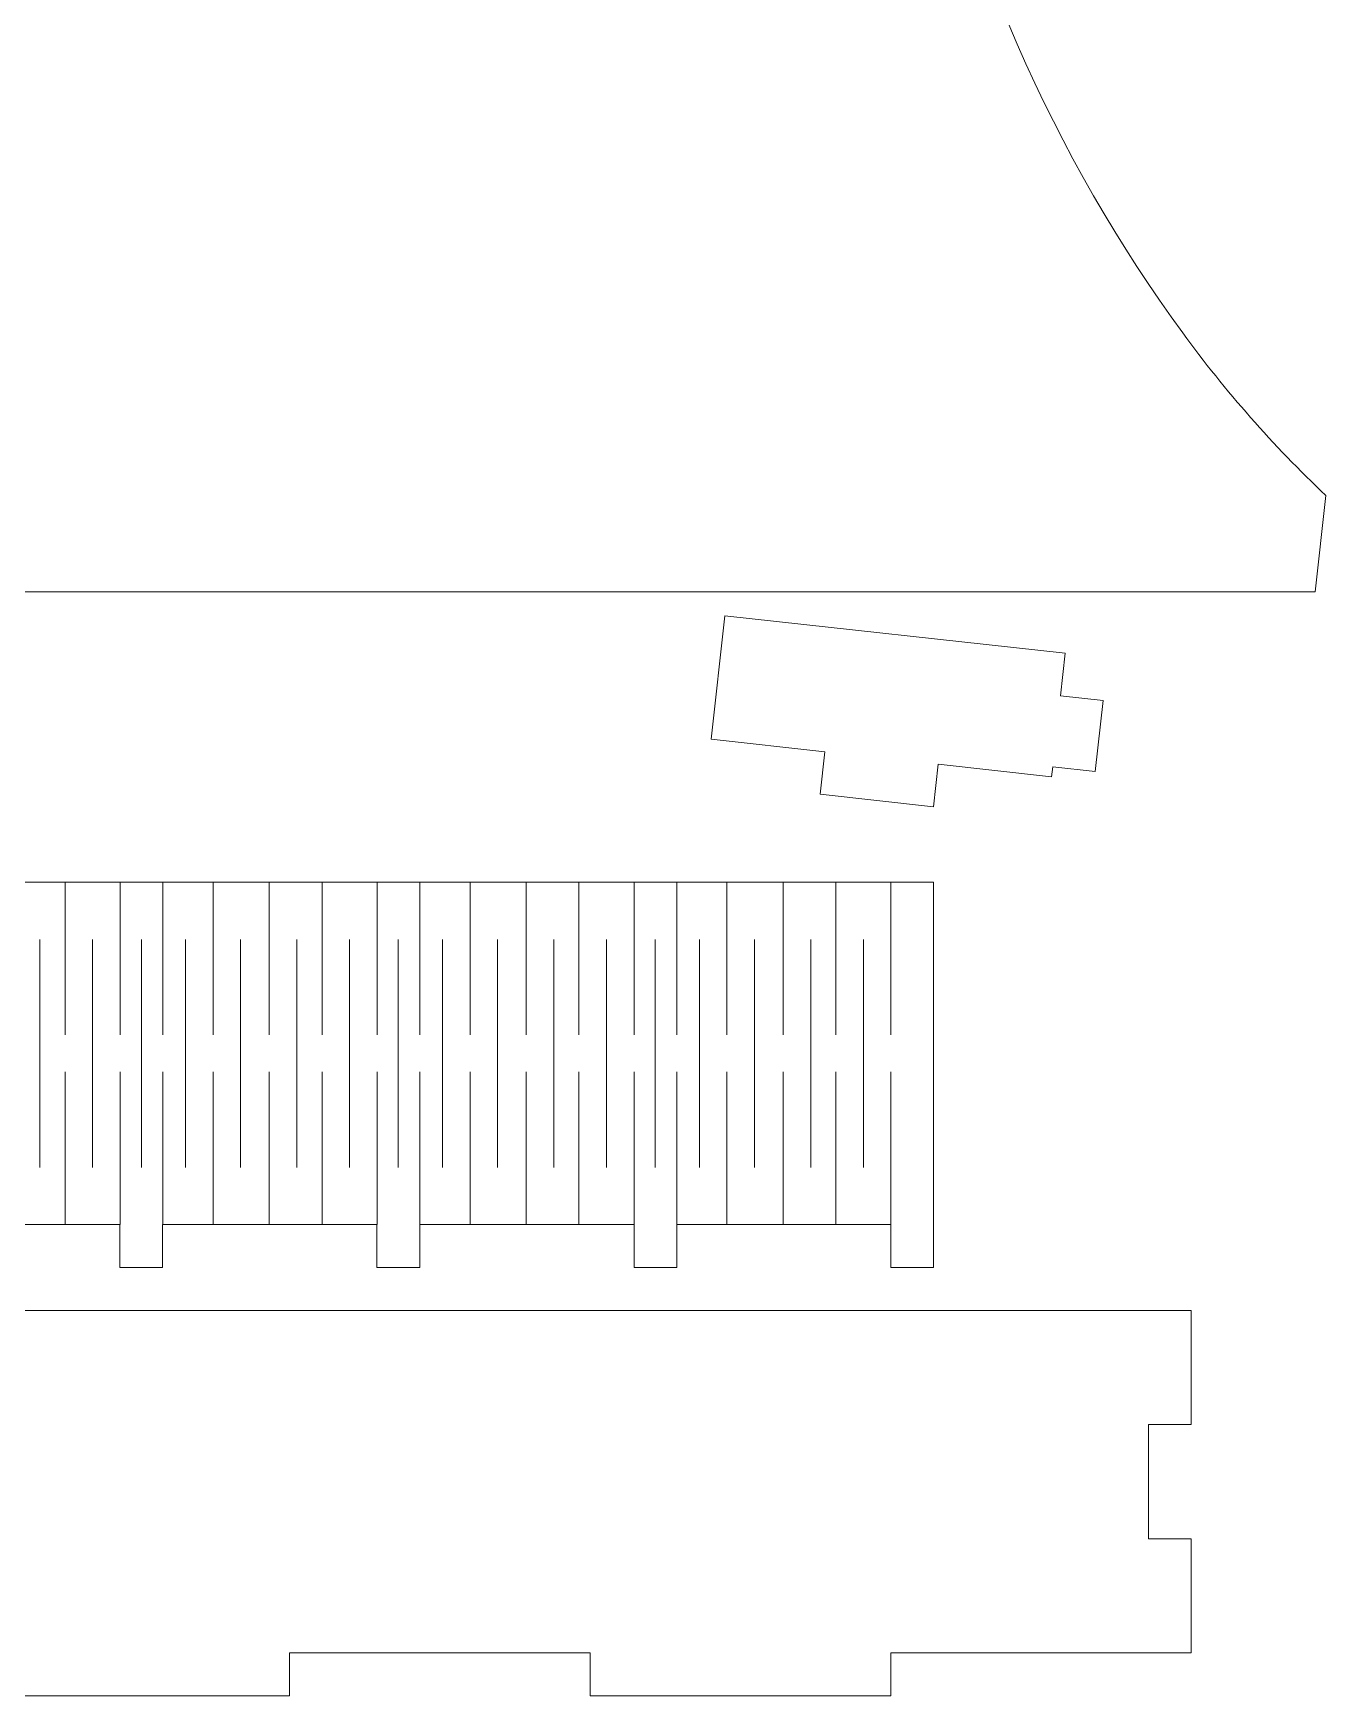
# Model space of a CAD drawing. Header units: millimetres. Extents: x -1983 to 1983, y -412 to 412.
# Drawn here: x 1610 to 1700.6, y -326.6 to -210.2 of the extents above; entities that cross this region are included whole.
import ezdxf

# ---------------------------------------------------------------- set-up
doc = ezdxf.new("R2010")
doc.units = ezdxf.units.MM
doc.header["$MEASUREMENT"] = 0
doc.layers.add('Camada 1', color=7, linetype='Continuous')

msp = doc.modelspace()

# ---------------------------------------------------------------- linework, layer by layer
at = {"layer": 'Camada 1', "color": 250, "lineweight": 20}
for points, knots in [([(1644.4556, -132.7142), (1644.4556, -132.7142), (1614.1602, -132.7142), (1614.1602, -132.7142), (1614.1602, -132.7142), (1607.3046, -135.1192), (1601.7711, -139.3158), (1596.9222, -144.7269), (1596.9222, -144.7269), (1593.7818, -148.2313), (1591.2765, -152.2241), (1589.5566, -156.6094), (1589.5566, -156.6094), (1588.2125, -160.0365), (1587.5197, -163.4851), (1587.1861, -167.1408), (1587.1861, -167.1408), (1586.8862, -170.4273), (1586.8639, -173.7449), (1586.7872, -177.0426), (1586.7872, -177.0426), (1586.6972, -180.9169), (1586.5251, -184.7464), (1586.0354, -188.5951), (1586.0354, -188.5951), (1584.1559, -203.3675), (1576.7801, -219.2168), (1568.0099, -231.1646), (1568.0099, -231.1646), (1565.0074, -235.2549), (1561.6688, -239.0655), (1557.9806, -242.542), (1557.9806, -242.542), (1557.9806, -242.542), (1558.7255, -249.3034), (1558.7255, -249.3034), (1558.7255, -249.3034), (1626.7309, -249.3034), (1631.8849, -249.3034), (1699.8903, -249.3034), (1699.8903, -249.3034), (1699.8903, -249.3034), (1700.6352, -242.542), (1700.6352, -242.542), (1700.6352, -242.542), (1696.947, -239.0655), (1693.6084, -235.2549), (1690.6059, -231.1646), (1690.6059, -231.1646), (1681.8357, -219.2168), (1674.4599, -203.3675), (1672.5804, -188.5951), (1672.5804, -188.5951), (1672.0907, -184.7464), (1671.9186, -180.9169), (1671.8286, -177.0426), (1671.8286, -177.0426), (1671.7519, -173.7449), (1671.7296, -170.4273), (1671.4297, -167.1408), (1671.4297, -167.1408), (1671.0961, -163.4851), (1670.4033, -160.0365), (1669.0592, -156.6094), (1669.0592, -156.6094), (1667.3393, -152.2241), (1664.834, -148.2313), (1661.6936, -144.7269), (1661.6936, -144.7269), (1656.8447, -139.3158), (1651.3112, -135.1192), (1644.4556, -132.7142)], [0, 0, 0, 0, 0.05263158, 0.05263158, 0.05263158, 0.05263158, 0.10526316, 0.10526316, 0.10526316, 0.10526316, 0.15789474, 0.15789474, 0.15789474, 0.15789474, 0.21052632, 0.21052632, 0.21052632, 0.21052632, 0.26315789, 0.26315789, 0.26315789, 0.26315789, 0.31578947, 0.31578947, 0.31578947, 0.31578947, 0.36842105, 0.36842105, 0.36842105, 0.36842105, 0.42105263, 0.42105263, 0.42105263, 0.42105263, 0.47368421, 0.47368421, 0.47368421, 0.47368421, 0.52631579, 0.52631579, 0.52631579, 0.52631579, 0.57894737, 0.57894737, 0.57894737, 0.57894737, 0.63157895, 0.63157895, 0.63157895, 0.63157895, 0.68421053, 0.68421053, 0.68421053, 0.68421053, 0.73684211, 0.73684211, 0.73684211, 0.73684211, 0.78947368, 0.78947368, 0.78947368, 0.78947368, 0.84210526, 0.84210526, 0.84210526, 0.84210526, 0.89473684, 0.89473684, 0.89473684, 0.89473684, 1, 1, 1, 1]), ([(1658.5191, -250.9725), (1658.5191, -250.9725), (1657.5655, -259.6268), (1657.5655, -259.6268), (1657.5655, -259.6268), (1657.5655, -259.6268), (1665.5174, -260.503), (1665.5174, -260.503), (1665.5174, -260.503), (1665.5174, -260.503), (1665.1888, -263.485), (1665.1888, -263.485), (1665.1888, -263.485), (1665.1888, -263.485), (1673.1406, -264.3611), (1673.1406, -264.3611), (1673.1406, -264.3611), (1673.1406, -264.3611), (1673.4692, -261.3791), (1673.4692, -261.3791), (1673.4692, -261.3791), (1673.4692, -261.3791), (1681.421, -262.2553), (1681.421, -262.2553), (1681.421, -262.2553), (1681.421, -262.2553), (1681.4984, -261.5528), (1681.4984, -261.5528), (1681.4984, -261.5528), (1681.4984, -261.5528), (1684.4804, -261.8814), (1684.4804, -261.8814), (1684.4804, -261.8814), (1684.4804, -261.8814), (1685.028, -256.9115), (1685.028, -256.9115), (1685.028, -256.9115), (1685.028, -256.9115), (1682.046, -256.5829), (1682.046, -256.5829), (1682.046, -256.5829), (1682.046, -256.5829), (1682.3746, -253.6009), (1682.3746, -253.6009), (1682.3746, -253.6009), (1682.3746, -253.6009), (1658.5191, -250.9725), (1658.5191, -250.9725)], [0, 0, 0, 0, 0.07692308, 0.07692308, 0.07692308, 0.07692308, 0.15384615, 0.15384615, 0.15384615, 0.15384615, 0.23076923, 0.23076923, 0.23076923, 0.23076923, 0.30769231, 0.30769231, 0.30769231, 0.30769231, 0.38461538, 0.38461538, 0.38461538, 0.38461538, 0.46153846, 0.46153846, 0.46153846, 0.46153846, 0.53846154, 0.53846154, 0.53846154, 0.53846154, 0.61538462, 0.61538462, 0.61538462, 0.61538462, 0.69230769, 0.69230769, 0.69230769, 0.69230769, 0.76923077, 0.76923077, 0.76923077, 0.76923077, 0.84615385, 0.84615385, 0.84615385, 0.84615385, 1, 1, 1, 1]), ([(1514.1628, -293.6349), (1514.1628, -293.6349), (1512.0128, -293.6349), (1512.0128, -293.6349), (1512.0128, -293.6349), (1512.0128, -293.6349), (1512.0128, -296.6349), (1512.0128, -296.6349), (1512.0128, -296.6349), (1512.0128, -296.6349), (1509.0128, -296.6349), (1509.0128, -296.6349), (1509.0128, -296.6349), (1509.0128, -296.6349), (1509.0128, -293.6349), (1509.0128, -293.6349), (1509.0128, -293.6349), (1509.0128, -293.6349), (1495.9628, -293.6349), (1495.9628, -293.6349), (1495.9628, -293.6349), (1495.9628, -293.6349), (1495.9628, -296.6349), (1495.9628, -296.6349), (1495.9628, -296.6349), (1495.9628, -296.6349), (1492.9628, -296.6349), (1492.9628, -296.6349), (1492.9628, -296.6349), (1492.9628, -296.6349), (1492.9628, -293.6349), (1492.9628, -293.6349), (1492.9628, -293.6349), (1492.9628, -293.6349), (1477.9128, -293.6349), (1477.9128, -293.6349), (1477.9128, -293.6349), (1477.9128, -293.6349), (1477.9128, -296.6349), (1477.9128, -296.6349), (1477.9128, -296.6349), (1477.9128, -296.6349), (1474.9128, -296.6349), (1474.9128, -296.6349), (1474.9128, -296.6349), (1474.9128, -296.6349), (1474.9128, -293.6349), (1474.9128, -293.6349), (1474.9128, -293.6349), (1474.9128, -293.6349), (1459.8228, -293.6349), (1459.8228, -293.6349), (1459.8228, -293.6349), (1459.8228, -293.6349), (1459.8228, -296.6349), (1459.8228, -296.6349), (1459.8228, -296.6349), (1459.8228, -296.6349), (1456.8228, -296.6349), (1456.8228, -296.6349), (1456.8228, -296.6349), (1456.8228, -296.6349), (1456.8228, -293.6349), (1456.8228, -293.6349), (1456.8228, -293.6349), (1456.8228, -293.6349), (1441.7728, -293.6349), (1441.7728, -293.6349), (1441.7728, -293.6349), (1441.7728, -293.6349), (1441.7728, -296.6349), (1441.7728, -296.6349), (1441.7728, -296.6349), (1441.7728, -296.6349), (1438.7728, -296.6349), (1438.7728, -296.6349), (1438.7728, -296.6349), (1438.7728, -296.6349), (1438.7728, -293.6349), (1438.7728, -293.6349), (1438.7728, -293.6349), (1438.7728, -293.6349), (1423.7528, -293.6349), (1423.7528, -293.6349), (1423.7528, -293.6349), (1423.7528, -293.6349), (1423.7528, -296.6349), (1423.7528, -296.6349), (1423.7528, -296.6349), (1423.7528, -296.6349), (1420.7528, -296.6349), (1420.7528, -296.6349), (1420.7528, -296.6349), (1420.7528, -296.6349), (1420.7528, -293.6349), (1420.7528, -293.6349), (1420.7528, -293.6349), (1420.7528, -293.6349), (1405.7328, -293.6349), (1405.7328, -293.6349), (1405.7328, -293.6349), (1405.7328, -293.6349), (1405.7328, -296.6349), (1405.7328, -296.6349), (1405.7328, -296.6349), (1405.7328, -296.6349), (1402.7328, -296.6349), (1402.7328, -296.6349), (1402.7328, -296.6349), (1402.7328, -296.6349), (1402.7328, -293.6349), (1402.7328, -293.6349), (1402.7328, -293.6349), (1402.7328, -293.6349), (1387.7228, -293.6349), (1387.7228, -293.6349), (1387.7228, -293.6349), (1387.7228, -293.6349), (1387.7228, -296.6349), (1387.7228, -296.6349), (1387.7228, -296.6349), (1382.1323, -296.6349), (1390.3233, -296.6349), (1384.7328, -296.6349), (1384.7328, -296.6349), (1384.7328, -296.6349), (1384.7328, -269.6349), (1384.7328, -269.6349), (1384.7328, -269.6349), (1433.8861, -269.6349), (1465.0095, -269.6349), (1514.1628, -269.6349), (1514.1628, -269.6349), (1514.1628, -269.6349), (1543.7216, -269.6349), (1543.7216, -269.6349), (1543.7216, -269.6349), (1592.8749, -269.6349), (1623.9983, -269.6349), (1673.1516, -269.6349), (1673.1516, -269.6349), (1673.1516, -269.6349), (1673.1516, -296.6349), (1673.1516, -296.6349), (1673.1516, -296.6349), (1667.5611, -296.6349), (1675.7521, -296.6349), (1670.1616, -296.6349), (1670.1616, -296.6349), (1670.1616, -296.6349), (1670.1616, -293.6349), (1670.1616, -293.6349), (1670.1616, -293.6349), (1670.1616, -293.6349), (1655.1516, -293.6349), (1655.1516, -293.6349), (1655.1516, -293.6349), (1655.1516, -293.6349), (1655.1516, -296.6349), (1655.1516, -296.6349), (1655.1516, -296.6349), (1655.1516, -296.6349), (1652.1516, -296.6349), (1652.1516, -296.6349), (1652.1516, -296.6349), (1652.1516, -296.6349), (1652.1516, -293.6349), (1652.1516, -293.6349), (1652.1516, -293.6349), (1652.1516, -293.6349), (1637.1316, -293.6349), (1637.1316, -293.6349), (1637.1316, -293.6349), (1637.1316, -293.6349), (1637.1316, -296.6349), (1637.1316, -296.6349), (1637.1316, -296.6349), (1637.1316, -296.6349), (1634.1316, -296.6349), (1634.1316, -296.6349), (1634.1316, -296.6349), (1634.1316, -296.6349), (1634.1316, -293.6349), (1634.1316, -293.6349), (1634.1316, -293.6349), (1634.1316, -293.6349), (1619.1116, -293.6349), (1619.1116, -293.6349), (1619.1116, -293.6349), (1619.1116, -293.6349), (1619.1116, -296.6349), (1619.1116, -296.6349), (1619.1116, -296.6349), (1619.1116, -296.6349), (1616.1116, -296.6349), (1616.1116, -296.6349), (1616.1116, -296.6349), (1616.1116, -296.6349), (1616.1116, -293.6349), (1616.1116, -293.6349), (1616.1116, -293.6349), (1616.1116, -293.6349), (1601.0616, -293.6349), (1601.0616, -293.6349), (1601.0616, -293.6349), (1601.0616, -293.6349), (1601.0616, -296.6349), (1601.0616, -296.6349), (1601.0616, -296.6349), (1601.0616, -296.6349), (1598.0616, -296.6349), (1598.0616, -296.6349), (1598.0616, -296.6349), (1598.0616, -296.6349), (1598.0616, -293.6349), (1598.0616, -293.6349), (1598.0616, -293.6349), (1598.0616, -293.6349), (1582.9716, -293.6349), (1582.9716, -293.6349), (1582.9716, -293.6349), (1582.9716, -293.6349), (1582.9716, -296.6349), (1582.9716, -296.6349), (1582.9716, -296.6349), (1582.9716, -296.6349), (1579.9716, -296.6349), (1579.9716, -296.6349), (1579.9716, -296.6349), (1579.9716, -296.6349), (1579.9716, -293.6349), (1579.9716, -293.6349), (1579.9716, -293.6349), (1579.9716, -293.6349), (1564.9216, -293.6349), (1564.9216, -293.6349), (1564.9216, -293.6349), (1564.9216, -293.6349), (1564.9216, -296.6349), (1564.9216, -296.6349), (1564.9216, -296.6349), (1564.9216, -296.6349), (1561.9216, -296.6349), (1561.9216, -296.6349), (1561.9216, -296.6349), (1561.9216, -296.6349), (1561.9216, -293.6349), (1561.9216, -293.6349), (1561.9216, -293.6349), (1561.9216, -293.6349), (1548.8716, -293.6349), (1548.8716, -293.6349), (1548.8716, -293.6349), (1548.8716, -293.6349), (1548.8716, -296.6349), (1548.8716, -296.6349), (1548.8716, -296.6349), (1548.8716, -296.6349), (1545.8716, -296.6349), (1545.8716, -296.6349), (1545.8716, -296.6349), (1545.8716, -296.6349), (1545.8716, -293.6349), (1545.8716, -293.6349), (1545.8716, -293.6349), (1545.8716, -293.6349), (1543.7216, -293.6349), (1543.7216, -293.6349), (1543.7216, -293.6349), (1543.7216, -293.6349), (1538.9422, -293.6349), (1538.9422, -293.6349), (1538.9422, -293.6349), (1538.9422, -293.6349), (1538.9422, -296.6349), (1538.9422, -296.6349), (1538.9422, -296.6349), (1538.9422, -296.6349), (1518.9422, -296.6349), (1518.9422, -296.6349), (1518.9422, -296.6349), (1518.9422, -296.6349), (1518.9422, -293.6349), (1518.9422, -293.6349), (1518.9422, -293.6349), (1518.9422, -293.6349), (1514.1628, -293.6349), (1514.1628, -293.6349)], [0, 0, 0, 0, 0.01369863, 0.01369863, 0.01369863, 0.01369863, 0.02739726, 0.02739726, 0.02739726, 0.02739726, 0.04109589, 0.04109589, 0.04109589, 0.04109589, 0.05479452, 0.05479452, 0.05479452, 0.05479452, 0.06849315, 0.06849315, 0.06849315, 0.06849315, 0.08219178, 0.08219178, 0.08219178, 0.08219178, 0.09589041, 0.09589041, 0.09589041, 0.09589041, 0.10958904, 0.10958904, 0.10958904, 0.10958904, 0.12328767, 0.12328767, 0.12328767, 0.12328767, 0.1369863, 0.1369863, 0.1369863, 0.1369863, 0.15068493, 0.15068493, 0.15068493, 0.15068493, 0.16438356, 0.16438356, 0.16438356, 0.16438356, 0.17808219, 0.17808219, 0.17808219, 0.17808219, 0.19178082, 0.19178082, 0.19178082, 0.19178082, 0.20547945, 0.20547945, 0.20547945, 0.20547945, 0.21917808, 0.21917808, 0.21917808, 0.21917808, 0.23287671, 0.23287671, 0.23287671, 0.23287671, 0.24657534, 0.24657534, 0.24657534, 0.24657534, 0.26027397, 0.26027397, 0.26027397, 0.26027397, 0.2739726, 0.2739726, 0.2739726, 0.2739726, 0.28767123, 0.28767123, 0.28767123, 0.28767123, 0.30136986, 0.30136986, 0.30136986, 0.30136986, 0.31506849, 0.31506849, 0.31506849, 0.31506849, 0.32876712, 0.32876712, 0.32876712, 0.32876712, 0.34246575, 0.34246575, 0.34246575, 0.34246575, 0.35616438, 0.35616438, 0.35616438, 0.35616438, 0.36986301, 0.36986301, 0.36986301, 0.36986301, 0.38356164, 0.38356164, 0.38356164, 0.38356164, 0.39726027, 0.39726027, 0.39726027, 0.39726027, 0.4109589, 0.4109589, 0.4109589, 0.4109589, 0.42465753, 0.42465753, 0.42465753, 0.42465753, 0.43835616, 0.43835616, 0.43835616, 0.43835616, 0.45205479, 0.45205479, 0.45205479, 0.45205479, 0.46575342, 0.46575342, 0.46575342, 0.46575342, 0.47945205, 0.47945205, 0.47945205, 0.47945205, 0.49315068, 0.49315068, 0.49315068, 0.49315068, 0.50684932, 0.50684932, 0.50684932, 0.50684932, 0.52054795, 0.52054795, 0.52054795, 0.52054795, 0.53424658, 0.53424658, 0.53424658, 0.53424658, 0.54794521, 0.54794521, 0.54794521, 0.54794521, 0.56164384, 0.56164384, 0.56164384, 0.56164384, 0.57534247, 0.57534247, 0.57534247, 0.57534247, 0.5890411, 0.5890411, 0.5890411, 0.5890411, 0.60273973, 0.60273973, 0.60273973, 0.60273973, 0.61643836, 0.61643836, 0.61643836, 0.61643836, 0.63013699, 0.63013699, 0.63013699, 0.63013699, 0.64383562, 0.64383562, 0.64383562, 0.64383562, 0.65753425, 0.65753425, 0.65753425, 0.65753425, 0.67123288, 0.67123288, 0.67123288, 0.67123288, 0.68493151, 0.68493151, 0.68493151, 0.68493151, 0.69863014, 0.69863014, 0.69863014, 0.69863014, 0.71232877, 0.71232877, 0.71232877, 0.71232877, 0.7260274, 0.7260274, 0.7260274, 0.7260274, 0.73972603, 0.73972603, 0.73972603, 0.73972603, 0.75342466, 0.75342466, 0.75342466, 0.75342466, 0.76712329, 0.76712329, 0.76712329, 0.76712329, 0.78082192, 0.78082192, 0.78082192, 0.78082192, 0.79452055, 0.79452055, 0.79452055, 0.79452055, 0.80821918, 0.80821918, 0.80821918, 0.80821918, 0.82191781, 0.82191781, 0.82191781, 0.82191781, 0.83561644, 0.83561644, 0.83561644, 0.83561644, 0.84931507, 0.84931507, 0.84931507, 0.84931507, 0.8630137, 0.8630137, 0.8630137, 0.8630137, 0.87671233, 0.87671233, 0.87671233, 0.87671233, 0.89041096, 0.89041096, 0.89041096, 0.89041096, 0.90410959, 0.90410959, 0.90410959, 0.90410959, 0.91780822, 0.91780822, 0.91780822, 0.91780822, 0.93150685, 0.93150685, 0.93150685, 0.93150685, 0.94520548, 0.94520548, 0.94520548, 0.94520548, 0.95890411, 0.95890411, 0.95890411, 0.95890411, 0.97260274, 0.97260274, 0.97260274, 0.97260274, 1, 1, 1, 1]), ([(1691.2019, -307.637), (1691.2019, -307.637), (1691.2019, -299.637), (1691.2019, -299.637), (1691.2019, -299.637), (1691.2019, -299.637), (1543.7663, -299.637), (1543.7663, -299.637), (1543.7663, -299.637), (1543.7663, -299.637), (1543.7663, -307.637), (1543.7663, -307.637), (1543.7663, -307.637), (1543.7663, -307.637), (1546.7663, -307.637), (1546.7663, -307.637), (1546.7663, -307.637), (1546.7663, -307.637), (1546.7663, -315.637), (1546.7663, -315.637), (1546.7663, -315.637), (1546.7663, -315.637), (1543.7663, -315.637), (1543.7663, -315.637), (1543.7663, -315.637), (1543.7663, -315.637), (1543.7663, -323.637), (1543.7663, -323.637), (1543.7663, -323.637), (1543.7663, -323.637), (1564.8286, -323.637), (1564.8286, -323.637), (1564.8286, -323.637), (1564.8286, -323.637), (1564.8286, -326.637), (1564.8286, -326.637), (1564.8286, -326.637), (1564.8286, -326.637), (1585.8907, -326.637), (1585.8907, -326.637), (1585.8907, -326.637), (1585.8907, -326.637), (1585.8907, -323.637), (1585.8907, -323.637), (1585.8907, -323.637), (1585.8907, -323.637), (1606.953, -323.637), (1606.953, -323.637), (1606.953, -323.637), (1606.953, -323.637), (1606.953, -326.637), (1606.953, -326.637), (1606.953, -326.637), (1606.953, -326.637), (1628.0152, -326.637), (1628.0152, -326.637), (1628.0152, -326.637), (1628.0152, -326.637), (1628.0152, -323.637), (1628.0152, -323.637), (1628.0152, -323.637), (1628.0152, -323.637), (1649.0775, -323.637), (1649.0775, -323.637), (1649.0775, -323.637), (1649.0775, -323.637), (1649.0775, -326.637), (1649.0775, -326.637), (1649.0775, -326.637), (1649.0775, -326.637), (1670.1396, -326.637), (1670.1396, -326.637), (1670.1396, -326.637), (1670.1396, -326.637), (1670.1396, -323.637), (1670.1396, -323.637), (1670.1396, -323.637), (1670.1396, -323.637), (1691.2019, -323.637), (1691.2019, -323.637), (1691.2019, -323.637), (1691.2019, -323.637), (1691.2019, -315.637), (1691.2019, -315.637), (1691.2019, -315.637), (1691.2019, -315.637), (1688.2019, -315.637), (1688.2019, -315.637), (1688.2019, -315.637), (1688.2019, -315.637), (1688.2019, -307.637), (1688.2019, -307.637), (1688.2019, -307.637), (1688.2019, -307.637), (1691.2019, -307.637), (1691.2019, -307.637)], [0, 0, 0, 0, 0.04, 0.04, 0.04, 0.04, 0.08, 0.08, 0.08, 0.08, 0.12, 0.12, 0.12, 0.12, 0.16, 0.16, 0.16, 0.16, 0.2, 0.2, 0.2, 0.2, 0.24, 0.24, 0.24, 0.24, 0.28, 0.28, 0.28, 0.28, 0.32, 0.32, 0.32, 0.32, 0.36, 0.36, 0.36, 0.36, 0.4, 0.4, 0.4, 0.4, 0.44, 0.44, 0.44, 0.44, 0.48, 0.48, 0.48, 0.48, 0.52, 0.52, 0.52, 0.52, 0.56, 0.56, 0.56, 0.56, 0.6, 0.6, 0.6, 0.6, 0.64, 0.64, 0.64, 0.64, 0.68, 0.68, 0.68, 0.68, 0.72, 0.72, 0.72, 0.72, 0.76, 0.76, 0.76, 0.76, 0.8, 0.8, 0.8, 0.8, 0.84, 0.84, 0.84, 0.84, 0.88, 0.88, 0.88, 0.88, 0.92, 0.92, 0.92, 0.92, 1, 1, 1, 1])]:
    msp.add_open_spline(points, degree=3, knots=knots, dxfattribs=at)
for points in [[(1612.2733, -280.3374), (1612.2733, -280.3374), (1612.2733, -269.6349), (1612.2733, -269.6349)], [(1616.1316, -280.3373), (1616.1316, -280.3373), (1616.1316, -269.6349), (1616.1316, -269.6349)], [(1619.1216, -280.3373), (1619.1216, -280.3373), (1619.1216, -269.6349), (1619.1216, -269.6349)], [(1622.6465, -280.3374), (1622.6465, -280.3374), (1622.6465, -269.6349), (1622.6465, -269.6349)], [(1626.5856, -280.3374), (1626.5856, -280.3374), (1626.5856, -269.6349), (1626.5856, -269.6349)], [(1630.2833, -280.3374), (1630.2833, -280.3374), (1630.2833, -269.6349), (1630.2833, -269.6349)], [(1634.1416, -280.3373), (1634.1416, -280.3373), (1634.1416, -269.6349), (1634.1416, -269.6349)], [(1637.1316, -280.3373), (1637.1316, -280.3373), (1637.1316, -269.6349), (1637.1316, -269.6349)], [(1640.6565, -280.3374), (1640.6565, -280.3374), (1640.6565, -269.6349), (1640.6565, -269.6349)], [(1644.5956, -280.3374), (1644.5956, -280.3374), (1644.5956, -269.6349), (1644.5956, -269.6349)], [(1648.2933, -280.3374), (1648.2933, -280.3374), (1648.2933, -269.6349), (1648.2933, -269.6349)], [(1652.1516, -280.3373), (1652.1516, -280.3373), (1652.1516, -269.6349), (1652.1516, -269.6349)], [(1655.1416, -280.3373), (1655.1416, -280.3373), (1655.1416, -269.6349), (1655.1416, -269.6349)], [(1658.6665, -280.3374), (1658.6665, -280.3374), (1658.6665, -269.6349), (1658.6665, -269.6349)], [(1662.6056, -280.3374), (1662.6056, -280.3374), (1662.6056, -269.6349), (1662.6056, -269.6349)], [(1666.3033, -280.3374), (1666.3033, -280.3374), (1666.3033, -269.6349), (1666.3033, -269.6349)], [(1670.1616, -280.3373), (1670.1616, -280.3373), (1670.1616, -269.6349), (1670.1616, -269.6349)], [(1610.5049, -280.3374), (1610.5049, -280.3374), (1610.5049, -273.6483), (1610.5049, -273.6483)], [(1614.2024, -280.3374), (1614.2024, -280.3374), (1614.2024, -273.6483), (1614.2024, -273.6483)], [(1617.6217, -280.3373), (1617.6217, -280.3373), (1617.6217, -273.6483), (1617.6217, -273.6483)], [(1620.7172, -280.3374), (1620.7172, -280.3374), (1620.7172, -273.6483), (1620.7172, -273.6483)], [(1624.5756, -280.3374), (1624.5756, -280.3374), (1624.5756, -273.6483), (1624.5756, -273.6483)], [(1628.5149, -280.3374), (1628.5149, -280.3374), (1628.5149, -273.6483), (1628.5149, -273.6483)], [(1632.2124, -280.3374), (1632.2124, -280.3374), (1632.2124, -273.6483), (1632.2124, -273.6483)], [(1635.6317, -280.3373), (1635.6317, -280.3373), (1635.6317, -273.6483), (1635.6317, -273.6483)], [(1638.7272, -280.3374), (1638.7272, -280.3374), (1638.7272, -273.6483), (1638.7272, -273.6483)], [(1642.5856, -280.3374), (1642.5856, -280.3374), (1642.5856, -273.6483), (1642.5856, -273.6483)], [(1646.5249, -280.3374), (1646.5249, -280.3374), (1646.5249, -273.6483), (1646.5249, -273.6483)], [(1650.2224, -280.3374), (1650.2224, -280.3374), (1650.2224, -273.6483), (1650.2224, -273.6483)], [(1653.6417, -280.3373), (1653.6417, -280.3373), (1653.6417, -273.6483), (1653.6417, -273.6483)], [(1656.7372, -280.3374), (1656.7372, -280.3374), (1656.7372, -273.6483), (1656.7372, -273.6483)], [(1660.5956, -280.3374), (1660.5956, -280.3374), (1660.5956, -273.6483), (1660.5956, -273.6483)], [(1664.5349, -280.3374), (1664.5349, -280.3374), (1664.5349, -273.6483), (1664.5349, -273.6483)], [(1668.2324, -280.3374), (1668.2324, -280.3374), (1668.2324, -273.6483), (1668.2324, -273.6483)], [(1610.5049, -280.3374), (1610.5049, -280.3374), (1610.5049, -281.635), (1610.5049, -281.635)], [(1614.2024, -280.3374), (1614.2024, -280.3374), (1614.2024, -281.635), (1614.2024, -281.635)], [(1617.6217, -280.3373), (1617.6217, -280.3373), (1617.6217, -281.635), (1617.6217, -281.635)], [(1620.7172, -280.3374), (1620.7172, -280.3374), (1620.7172, -281.635), (1620.7172, -281.635)], [(1624.5756, -280.3374), (1624.5756, -280.3374), (1624.5756, -281.635), (1624.5756, -281.635)], [(1628.5149, -280.3374), (1628.5149, -280.3374), (1628.5149, -281.635), (1628.5149, -281.635)], [(1632.2124, -280.3374), (1632.2124, -280.3374), (1632.2124, -281.635), (1632.2124, -281.635)], [(1635.6317, -280.3373), (1635.6317, -280.3373), (1635.6317, -281.635), (1635.6317, -281.635)], [(1638.7272, -280.3374), (1638.7272, -280.3374), (1638.7272, -281.635), (1638.7272, -281.635)], [(1642.5856, -280.3374), (1642.5856, -280.3374), (1642.5856, -281.635), (1642.5856, -281.635)], [(1646.5249, -280.3374), (1646.5249, -280.3374), (1646.5249, -281.635), (1646.5249, -281.635)], [(1650.2224, -280.3374), (1650.2224, -280.3374), (1650.2224, -281.635), (1650.2224, -281.635)], [(1653.6417, -280.3373), (1653.6417, -280.3373), (1653.6417, -281.635), (1653.6417, -281.635)], [(1656.7372, -280.3374), (1656.7372, -280.3374), (1656.7372, -281.635), (1656.7372, -281.635)], [(1660.5956, -280.3374), (1660.5956, -280.3374), (1660.5956, -281.635), (1660.5956, -281.635)], [(1664.5349, -280.3374), (1664.5349, -280.3374), (1664.5349, -281.635), (1664.5349, -281.635)], [(1668.2324, -280.3374), (1668.2324, -280.3374), (1668.2324, -281.635), (1668.2324, -281.635)], [(1610.5049, -282.9324), (1610.5049, -282.9324), (1610.5049, -281.635), (1610.5049, -281.635)], [(1614.2024, -282.9324), (1614.2024, -282.9324), (1614.2024, -281.635), (1614.2024, -281.635)], [(1617.6217, -282.9325), (1617.6217, -282.9325), (1617.6217, -281.635), (1617.6217, -281.635)], [(1620.7172, -282.9324), (1620.7172, -282.9324), (1620.7172, -281.635), (1620.7172, -281.635)], [(1624.5756, -282.9324), (1624.5756, -282.9324), (1624.5756, -281.635), (1624.5756, -281.635)], [(1628.5149, -282.9324), (1628.5149, -282.9324), (1628.5149, -281.635), (1628.5149, -281.635)], [(1632.2124, -282.9324), (1632.2124, -282.9324), (1632.2124, -281.635), (1632.2124, -281.635)], [(1635.6317, -282.9325), (1635.6317, -282.9325), (1635.6317, -281.635), (1635.6317, -281.635)], [(1638.7272, -282.9324), (1638.7272, -282.9324), (1638.7272, -281.635), (1638.7272, -281.635)], [(1642.5856, -282.9324), (1642.5856, -282.9324), (1642.5856, -281.635), (1642.5856, -281.635)], [(1646.5249, -282.9324), (1646.5249, -282.9324), (1646.5249, -281.635), (1646.5249, -281.635)], [(1650.2224, -282.9324), (1650.2224, -282.9324), (1650.2224, -281.635), (1650.2224, -281.635)], [(1653.6417, -282.9325), (1653.6417, -282.9325), (1653.6417, -281.635), (1653.6417, -281.635)], [(1656.7372, -282.9324), (1656.7372, -282.9324), (1656.7372, -281.635), (1656.7372, -281.635)], [(1660.5956, -282.9324), (1660.5956, -282.9324), (1660.5956, -281.635), (1660.5956, -281.635)], [(1664.5349, -282.9324), (1664.5349, -282.9324), (1664.5349, -281.635), (1664.5349, -281.635)], [(1668.2324, -282.9324), (1668.2324, -282.9324), (1668.2324, -281.635), (1668.2324, -281.635)], [(1610.5049, -282.9324), (1610.5049, -282.9324), (1610.5049, -289.6215), (1610.5049, -289.6215)], [(1612.2733, -282.9324), (1612.2733, -282.9324), (1612.2733, -293.6349), (1612.2733, -293.6349)], [(1614.2024, -282.9324), (1614.2024, -282.9324), (1614.2024, -289.6215), (1614.2024, -289.6215)], [(1616.1316, -282.9325), (1616.1316, -282.9325), (1616.1316, -293.6349), (1616.1316, -293.6349)], [(1617.6217, -282.9325), (1617.6217, -282.9325), (1617.6217, -289.6215), (1617.6217, -289.6215)], [(1619.1216, -282.9325), (1619.1216, -282.9325), (1619.1216, -293.6349), (1619.1216, -293.6349)], [(1620.7172, -282.9324), (1620.7172, -282.9324), (1620.7172, -289.6215), (1620.7172, -289.6215)], [(1622.6465, -282.9324), (1622.6465, -282.9324), (1622.6465, -293.6349), (1622.6465, -293.6349)], [(1624.5756, -282.9324), (1624.5756, -282.9324), (1624.5756, -289.6215), (1624.5756, -289.6215)], [(1626.5856, -282.9324), (1626.5856, -282.9324), (1626.5856, -293.6349), (1626.5856, -293.6349)], [(1628.5149, -282.9324), (1628.5149, -282.9324), (1628.5149, -289.6215), (1628.5149, -289.6215)], [(1630.2833, -282.9324), (1630.2833, -282.9324), (1630.2833, -293.6349), (1630.2833, -293.6349)], [(1632.2124, -282.9324), (1632.2124, -282.9324), (1632.2124, -289.6215), (1632.2124, -289.6215)], [(1634.1416, -282.9325), (1634.1416, -282.9325), (1634.1416, -293.6349), (1634.1416, -293.6349)], [(1635.6317, -282.9325), (1635.6317, -282.9325), (1635.6317, -289.6215), (1635.6317, -289.6215)], [(1637.1316, -282.9325), (1637.1316, -282.9325), (1637.1316, -293.6349), (1637.1316, -293.6349)], [(1638.7272, -282.9324), (1638.7272, -282.9324), (1638.7272, -289.6215), (1638.7272, -289.6215)], [(1640.6565, -282.9324), (1640.6565, -282.9324), (1640.6565, -293.6349), (1640.6565, -293.6349)], [(1642.5856, -282.9324), (1642.5856, -282.9324), (1642.5856, -289.6215), (1642.5856, -289.6215)], [(1644.5956, -282.9324), (1644.5956, -282.9324), (1644.5956, -293.6349), (1644.5956, -293.6349)], [(1646.5249, -282.9324), (1646.5249, -282.9324), (1646.5249, -289.6215), (1646.5249, -289.6215)], [(1648.2933, -282.9324), (1648.2933, -282.9324), (1648.2933, -293.6349), (1648.2933, -293.6349)], [(1650.2224, -282.9324), (1650.2224, -282.9324), (1650.2224, -289.6215), (1650.2224, -289.6215)], [(1652.1516, -282.9325), (1652.1516, -282.9325), (1652.1516, -293.6349), (1652.1516, -293.6349)], [(1653.6417, -282.9325), (1653.6417, -282.9325), (1653.6417, -289.6215), (1653.6417, -289.6215)], [(1655.1416, -282.9325), (1655.1416, -282.9325), (1655.1416, -293.6349), (1655.1416, -293.6349)], [(1656.7372, -282.9324), (1656.7372, -282.9324), (1656.7372, -289.6215), (1656.7372, -289.6215)], [(1658.6665, -282.9324), (1658.6665, -282.9324), (1658.6665, -293.6349), (1658.6665, -293.6349)], [(1660.5956, -282.9324), (1660.5956, -282.9324), (1660.5956, -289.6215), (1660.5956, -289.6215)], [(1662.6056, -282.9324), (1662.6056, -282.9324), (1662.6056, -293.6349), (1662.6056, -293.6349)], [(1664.5349, -282.9324), (1664.5349, -282.9324), (1664.5349, -289.6215), (1664.5349, -289.6215)], [(1666.3033, -282.9324), (1666.3033, -282.9324), (1666.3033, -293.6349), (1666.3033, -293.6349)], [(1668.2324, -282.9324), (1668.2324, -282.9324), (1668.2324, -289.6215), (1668.2324, -289.6215)], [(1670.1616, -282.9325), (1670.1616, -282.9325), (1670.1616, -293.6349), (1670.1616, -293.6349)]]:
    msp.add_open_spline(points, degree=3, dxfattribs=at)

doc.saveas('drawing.dxf')
